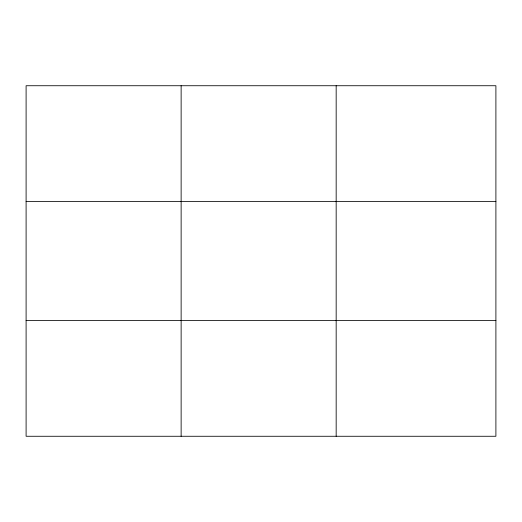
<?xml version="1.0" encoding="UTF-8"?>
<svg xmlns="http://www.w3.org/2000/svg" width="522" height="522" viewBox="0 0 522 522"><rect width="100%" height="100%" fill="white"/><g stroke="black" fill="none" stroke-linecap="round" stroke-linejoin="round"><path stroke-width="0.78" d="M181.134 85.732L181.134 436.268M336.168 85.732L336.168 436.268M495.9 320.593L495.9 436.268L26.1 436.268L26.1 85.732L495.9 85.732L495.9 320.593L26.1 320.593M26.1 201.407L495.9 201.407"/></g></svg>
